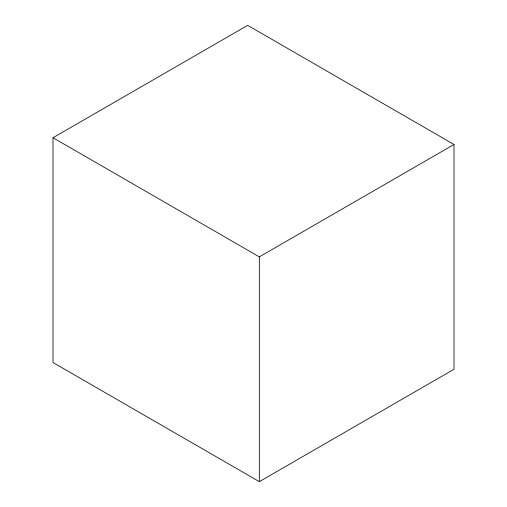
<?xml version="1.0" encoding="UTF-8"?>
<svg xmlns="http://www.w3.org/2000/svg" width="507" height="507" viewBox="0 0 507 507"><rect width="100%" height="100%" fill="white"/><g stroke="black" fill="none" stroke-linecap="round" stroke-linejoin="round"><path stroke-width="0.76" d="M52.994 137.739L247.663 25.35L454.006 144.482L454.006 369.261L259.337 481.65L52.994 362.518L52.994 137.739L259.337 256.872L454.006 144.482M259.337 256.872L259.337 481.65"/></g></svg>
